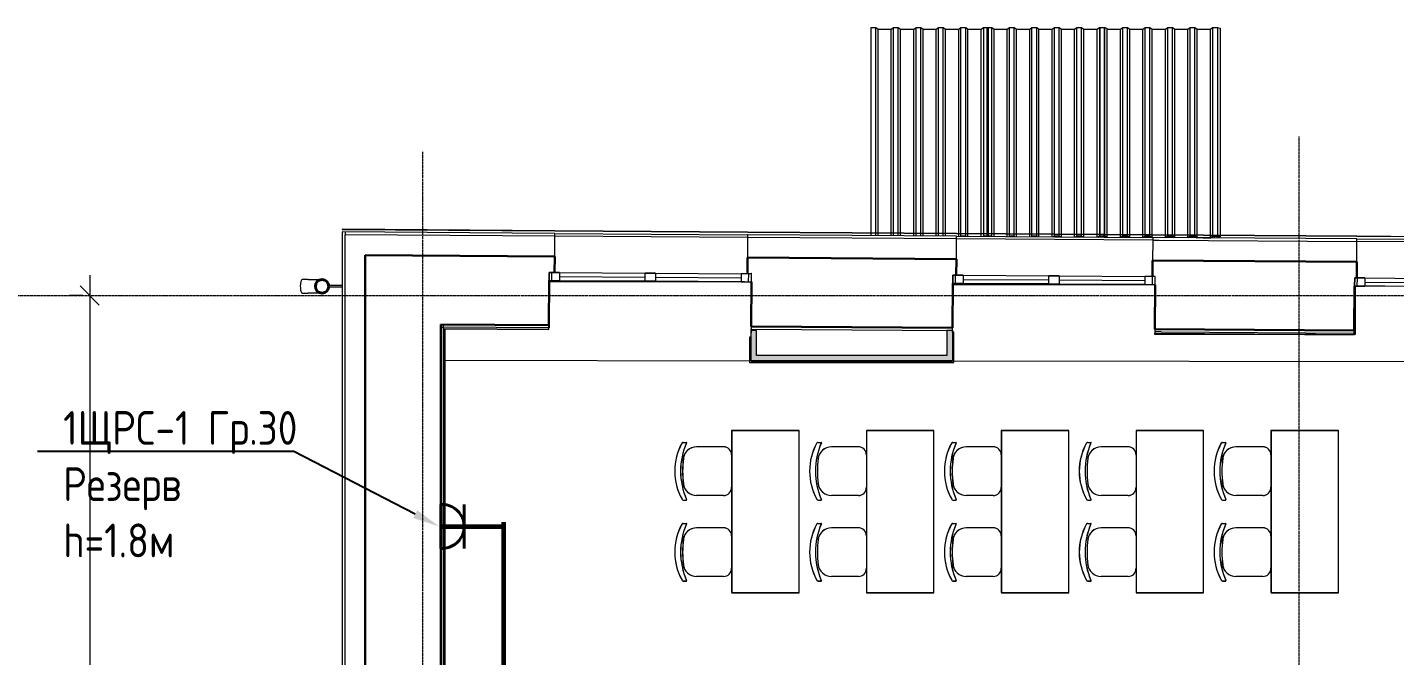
# Model space of a CAD drawing. Header units: millimetres. Extents: x -32 to 417638015, y -35 to 175284279.
# Drawn here: x 160260 to 170402, y 92145 to 96800 of the extents above; entities that cross this region are included whole.
import ezdxf
from ezdxf import colors
from ezdxf.entities.mleader import LeaderData, LeaderLine
from ezdxf.math import Vec2, Vec3

# ---------------------------------------------------------------- set-up
doc = ezdxf.new("R2010")
doc.units = ezdxf.units.MM
doc.linetypes.add('ADSK_Линия сетки', pattern=[25, 20, -2.5, 0, -2.5])
for name, color, linetype, lineweight in [('_ Окна', 7, 'Continuous', 9), ('_ЭМ_гофра', 5, 'Continuous', 60), ('_ЭМ_ТХобщее_слой', 7, 'Continuous', 30), ('Обобщенные модели', 7, 'Continuous', 18), ('Окна', 7, 'Continuous', 9), ('Оси', 253, 'Continuous', 9), ('Перекрытие', 7, 'Continuous', 18), ('Размеры', 7, 'Continuous', 9), ('Стены внутренние', 7, 'Continuous', 18), ('Стены наружные', 7, 'Continuous', 18), ('Стены несущие', 7, 'Continuous', 30), ('Стены отделка', 7, 'Continuous', 30), ('Стены штриховка', 7, 'Continuous', 9), ('ТХ', 5, 'Continuous', 0), ('ШТРИХОВКА', 252, 'Continuous', 15), ('ЭМ', 5, 'Continuous', 40)]:
    doc.layers.add(name, color=color, linetype=linetype, lineweight=lineweight)
doc.layers.add('_ЭМ_Надписи', color=7, linetype='Continuous')
doc.layers.add('ЭОМ_Лотки рабочие', color=5, linetype='Continuous')
doc.styles.add('GOST Common_1', font='GOST_Common.ttf', dxfattribs={"width": 0.9, "height": 250})
doc.styles.add('ЭОМ', font='isocpeur.ttf', dxfattribs={"width": 0.85, "height": 250})
doc.dimstyles.new('ADSK_Основной_2_5_мм', dxfattribs={"dimscale": 304.8, "dimtxt": 251.428749, "dimasz": 0.463911, "dimexe": 0.492126, "dimexo": 0.492126, "dimgap": 0.098425, "dimtad": 1, "dimrnd": 0.01, "dimdsep": 46, "dimtxsty": 'GOST Common_1', "dimblk1": 'OBLIQUE', "dimblk2": 'OBLIQUE', "dimsah": 1, "dimcen": 0.09, "dimdle": 0.492126, "dimazin": 2, "dimtfac": 1, "dimtdec": 4, "dimtix": 1, "dimtmove": 0, "dimatfit": 3, "dimfxl": 1, "dimtvp": 1, "dimtolj": 1, "dimtzin": 0, "dimlwd": 20, "dimlwe": 20, "dimarcsym": 2})

# ---------------------------------------------------------------- blocks, each defined once
blk = doc.blocks.new('_Oblique')
at = {"color": 0, "linetype": 'ByBlock', "lineweight": -2}
blk.add_line((-0.5, -0.5), (0.5, 0.5), dxfattribs=at)
blk = doc.blocks.new('*D116')
at = {"layer": 'Defpoints', "color": 0, "transparency": 16777216}
for p in [(-8314, 43234), (-8414, 36734), (-8314, 36734)]:
    blk.add_point(p, dxfattribs=at)
at = {"layer": 'Размеры', "color": 0, "lineweight": 20, "transparency": 16777216}
for p, q in [((-8414, 43384), (-8414, 36584)), ((-8464, 43234), (-8564, 43234)), ((-8464, 36734), (-8564, 36734))]:
    blk.add_line(p, q, dxfattribs=at)
at = {"layer": 'Размеры', "color": 0, "lineweight": 20, "transparency": 16777216, "xscale": 141.4, "yscale": 141.4, "zscale": 141.4}
for p, rotation in [((-8414, 43234), 90), ((-8414, 36734), 270)]:
    blk.add_blockref('_Oblique', p, dxfattribs=dict(at, rotation=rotation))
at = {"layer": 'Размеры', "color": 0, "lineweight": 20, "transparency": 16777216, "insert": (-8569, 39984), "char_height": 250, "width": 756.84, "attachment_point": 5, "rotation": 90, "style": 'GOST Common_1'}
blk.add_mtext('\\A1;6500', dxfattribs=at)
blk = doc.blocks.new('Стул ученич штабелир №5-7')
at = {"color": 0, "linetype": 'ByBlock', "lineweight": -2}
for p, q in [((-120, 0), (120, 0)), ((-120, 0), (120, 0)), ((-180, -60), (-180, -260)), ((-180, -60), (-180, -260)), ((180, -60), (180, -260)), ((180, -60), (180, -260)), ((-213, -359), (-213, -337)), ((-213, -359), (-213, -337)), ((214, -359), (214, -337)), ((214, -359), (214, -337))]:
    blk.add_line(p, q, dxfattribs=at)
for centre, radius, start, end in [((-120, -60), 60, 90, 180), ((-120, -60), 60, 90, 180), ((120, -60), 60, 0, 90), ((120, -60), 60, 0, 90), ((-80, -260), 100, 180, 264.2584), ((-80, -260), 100, 180, 264.2584), ((80, -260), 100, 275.7416, 0), ((80, -260), 100, 275.7416, 0), ((-210, -337), 3, 63.8978, 180), ((-210, -337), 3, 63.8978, 180), ((-203, -359), 10, 180, 238.0683), ((-203, -359), 10, 180, 238.0683), ((0, 142), 521, 246.3195, 293.6805), ((0, 142), 521, 246.3195, 293.6805), ((0, 9), 431, 240.9917, 299.0083), ((0, 9), 431, 240.9917, 299.0083), ((0, 436), 800, 263.247, 276.753), ((0, 436), 800, 263.247, 276.753), ((211, -337), 3, 0, 116.1022), ((211, -337), 3, 0, 116.1022), ((204, -359), 10, 301.9317, 0), ((204, -359), 10, 301.9317, 0)]:
    blk.add_arc(centre, radius, start, end, dxfattribs=at)
blk = doc.blocks.new('ТХ 1 этаж.')
at = {"layer": 'ТХ', "color": 252, "true_color": 0x939598}
for points in [[(3704, 39478), (3704, 40678), (3204, 40678), (3204, 39478)], [(4704, 39478), (4704, 40678), (4204, 40678), (4204, 39478)], [(5704, 39478), (5704, 40678), (5204, 40678), (5204, 39478)], [(6704, 39478), (6704, 40678), (6204, 40678), (6204, 39478)], [(7704, 39478), (7704, 40678), (7204, 40678), (7204, 39478)]]:
    blk.add_lwpolyline(points, close=True, dxfattribs=at)
at = {"layer": 'ТХ', "color": 252, "lineweight": 0, "true_color": 0x939598, "rotation": 270}
for p in [(3204, 40378), (4204, 40378), (5204, 40378), (6204, 40378), (7204, 40378), (3204, 39778), (4204, 39778), (5204, 39778), (6204, 39778), (7204, 39778)]:
    blk.add_blockref('Стул ученич штабелир №5-7', p, dxfattribs=at)
blk = doc.blocks.new('_ЭМ_ТХ2_1этаж')
at = {"layer": 'ТХ', "color": 252, "true_color": 0x939598}
for points in [[(114851, -29716), (114851, -28516), (114351, -28516), (114351, -29716)], [(115851, -29716), (115851, -28516), (115351, -28516), (115351, -29716)], [(116851, -29716), (116851, -28516), (116351, -28516), (116351, -29716)], [(117851, -29716), (117851, -28516), (117351, -28516), (117351, -29716)], [(118851, -29716), (118851, -28516), (118351, -28516), (118351, -29716)]]:
    blk.add_lwpolyline(points, close=True, dxfattribs=at)
at = {"layer": 'ТХ', "color": 252, "lineweight": 0, "true_color": 0x939598, "rotation": 270}
for p in [(114351, -28816), (115351, -28816), (116351, -28816), (117351, -28816), (118351, -28816), (114351, -29416), (115351, -29416), (116351, -29416), (117351, -29416), (118351, -29416)]:
    blk.add_blockref('Стул ученич штабелир №5-7', p, dxfattribs=at)
blk = doc.blocks.new('1м розетка IP20')
at = {"layer": 'ЭМ', "color": 5}
for p, q in [((-10, 163), (-10, -163)), ((163, 163), (163, -163)), ((-10, 0), (315, 0))]:
    blk.add_line(p, q, dxfattribs=at)
blk.add_arc((0, 0), 163, 266.3196, 93.6804, dxfattribs=at)
blk = doc.blocks.new('1 этаж')
at = {"layer": 'Стены внутренние'}
for points in [[(-3468.418, 42790.836), (-3468.418, 42973.807), (-3508.418, 42973.807), (-3508.418, 42790.836)], [(-2055.722, 42750.836), (-2015.722, 42750.836), (-2015.722, 42973.807), (-2055.722, 42973.807), (-2055.722, 42790.836)], [(-2055.722, 42750.836), (-2055.722, 42790.836), (-3508.418, 42790.836), (-3508.418, 42750.836), (-3013.281, 42750.836)]]:
    blk.add_hatch(color=8, dxfattribs=at).paths.add_polyline_path(points)
at = {"layer": '_ Окна', "color": 8, "lineweight": 18}
for p, q in [((-5006.627, 43344.461), (-5006.224, 43404.46)), ((-4930.629, 43343.951), (-5006.627, 43344.461)), ((-5006.224, 43404.46), (-4930.226, 43403.95)), ((-4930.226, 43403.95), (-4930.629, 43343.951)), ((-4294.643, 43339.68), (-4294.24, 43399.678)), ((-4218.645, 43339.169), (-4294.643, 43339.68)), ((-4294.24, 43399.678), (-4218.242, 43399.168)), ((-4218.242, 43399.168), (-4218.645, 43339.169)), ((-3582.256, 43394.897), (-3582.659, 43334.898)), ((-3582.659, 43334.898), (-3506.661, 43334.388)), ((-3506.258, 43394.386), (-3582.256, 43394.897)), ((-3506.661, 43334.388), (-3506.258, 43394.386)), ((-2012.099, 43324.35), (-2011.696, 43384.349)), ((-1936.101, 43323.84), (-2012.099, 43324.35)), ((-2011.696, 43384.349), (-1935.698, 43383.838)), ((-1935.698, 43383.838), (-1936.101, 43323.84)), ((-1300.115, 43319.568), (-1299.712, 43379.567)), ((-1224.117, 43319.058), (-1300.115, 43319.568)), ((-1299.712, 43379.567), (-1223.714, 43379.057)), ((-1223.714, 43379.057), (-1224.117, 43319.058)), ((-587.729, 43374.785), (-588.131, 43314.787)), ((-588.131, 43314.787), (-512.133, 43314.276)), ((-511.73, 43374.275), (-587.729, 43374.785)), ((-512.133, 43314.276), (-511.73, 43374.275)), ((967.706, 43304.338), (968.109, 43364.336)), ((1043.705, 43303.827), (967.706, 43304.338)), ((968.109, 43364.336), (1044.108, 43363.826)), ((1044.108, 43363.826), (1043.705, 43303.827))]:
    blk.add_line(p, q, dxfattribs=at)
at = {"layer": '_ Окна', "color": 8}
for p, q in [((-4986.627, 43344.327), (-4986.224, 43404.326)), ((-4930.427, 43373.95), (-4294.441, 43369.679)), ((-4218.443, 43369.169), (-3582.457, 43364.897)), ((-3526.66, 43334.522), (-3526.257, 43394.521)), ((-1992.1, 43324.216), (-1991.697, 43384.214)), ((-1935.9, 43353.839), (-1299.914, 43349.568)), ((-1223.916, 43349.057), (-587.93, 43344.786)), ((-532.133, 43314.411), (-531.73, 43374.409)), ((987.706, 43304.203), (988.109, 43364.202)), ((1043.906, 43333.827), (1679.892, 43329.555))]:
    blk.add_line(p, q, dxfattribs=at)
at = {"layer": 'Обобщенные модели', "color": 8}
for p, q in [((-2618.799, 45220.316), (-2583.799, 45220.316)), ((-2618.799, 43698.433), (-2618.799, 45220.316)), ((-2583.799, 45220.316), (-2566.799, 45207.763)), ((-2583.799, 43698.198), (-2583.799, 45220.316)), ((-2566.799, 45207.763), (-2469.099, 45207.763)), ((-2566.799, 43698.083), (-2566.799, 45207.763)), ((-2469.099, 45207.763), (-2452.099, 45220.316)), ((-2469.099, 43697.427), (-2469.099, 45207.763)), ((-2452.099, 45220.316), (-2417.099, 45220.316)), ((-2452.099, 43697.313), (-2452.099, 45220.316)), ((-2417.099, 45220.316), (-2400.099, 45207.763)), ((-2417.099, 43697.078), (-2417.099, 45220.316)), ((-2400.099, 45207.763), (-2302.399, 45207.763)), ((-2400.099, 43696.964), (-2400.099, 45207.763)), ((-2302.399, 45207.763), (-2285.399, 45220.316)), ((-2302.399, 43696.308), (-2302.399, 45207.763)), ((-2285.399, 45220.316), (-2250.399, 45220.316)), ((-2285.399, 43696.193), (-2285.399, 45220.316)), ((-2250.399, 45220.316), (-2233.399, 45207.763)), ((-2250.399, 43695.958), (-2250.399, 45220.316)), ((-2233.399, 45207.763), (-2135.699, 45207.763)), ((-2233.399, 43695.844), (-2233.399, 45207.763)), ((-2135.699, 45207.763), (-2118.699, 45220.316)), ((-2135.699, 43695.188), (-2135.699, 45207.763)), ((-2118.699, 45220.316), (-2083.699, 45220.316)), ((-2118.699, 43695.074), (-2118.699, 45220.316)), ((-2083.699, 45220.316), (-2066.699, 45207.763)), ((-2083.699, 43694.839), (-2083.699, 45220.316)), ((-2066.699, 45207.763), (-1968.999, 45207.763)), ((-2066.699, 43694.725), (-2066.699, 45207.763)), ((-1968.999, 45207.763), (-1951.999, 45220.316)), ((-1968.999, 43694.069), (-1968.999, 45207.763)), ((-1951.999, 45220.316), (-1916.999, 45220.316)), ((-1951.999, 43693.954), (-1951.999, 45220.316)), ((-1916.999, 45220.316), (-1899.999, 45207.763)), ((-1916.999, 43693.719), (-1916.999, 45220.316)), ((-1899.999, 45207.763), (-1802.299, 45207.763)), ((-1899.999, 43693.605), (-1899.999, 45207.763)), ((-1802.299, 45207.763), (-1785.299, 45220.316)), ((-1802.299, 43692.949), (-1802.299, 45207.763)), ((-1785.299, 45220.316), (-1750.299, 45220.316)), ((-1785.299, 45220.316), (-1785.299, 43692.835)), ((-1758.799, 45220.316), (-1723.799, 45220.316)), ((-1758.799, 43692.657), (-1758.799, 45220.316)), ((-1750.299, 45220.316), (-1750.299, 43692.6)), ((-1723.799, 45220.316), (-1706.799, 45207.763)), ((-1723.799, 43692.422), (-1723.799, 45220.316)), ((-1706.799, 45207.763), (-1609.099, 45207.763)), ((-1706.799, 43692.308), (-1706.799, 45207.763)), ((-1609.099, 45207.763), (-1592.099, 45220.316)), ((-1609.099, 43691.651), (-1609.099, 45207.763)), ((-1592.099, 45220.316), (-1557.099, 45220.316)), ((-1592.099, 43691.537), (-1592.099, 45220.316)), ((-1557.099, 45220.316), (-1540.099, 45207.763)), ((-1557.099, 43691.302), (-1557.099, 45220.316)), ((-1540.099, 45207.763), (-1442.399, 45207.763)), ((-1540.099, 43691.188), (-1540.099, 45207.763)), ((-1442.399, 45207.763), (-1425.399, 45220.316)), ((-1442.399, 43690.532), (-1442.399, 45207.763)), ((-1425.399, 45220.316), (-1390.399, 45220.316)), ((-1425.399, 43690.418), (-1425.399, 45220.316)), ((-1390.399, 45220.316), (-1373.399, 45207.763)), ((-1390.399, 43690.183), (-1390.399, 45220.316)), ((-1373.399, 45207.763), (-1275.699, 45207.763)), ((-1373.399, 43690.068), (-1373.399, 45207.763)), ((-1275.699, 45207.763), (-1258.699, 45220.316)), ((-1275.699, 43689.412), (-1275.699, 45207.763)), ((-1258.699, 45220.316), (-1223.699, 45220.316)), ((-1258.699, 43689.298), (-1258.699, 45220.316)), ((-1223.699, 45220.316), (-1206.699, 45207.763)), ((-1223.699, 43689.063), (-1223.699, 45220.316)), ((-1206.699, 45207.763), (-1108.999, 45207.763)), ((-1206.699, 43688.949), (-1206.699, 45207.763)), ((-1108.999, 45207.763), (-1091.999, 45220.316)), ((-1108.999, 43688.293), (-1108.999, 45207.763)), ((-1091.999, 45220.316), (-1056.999, 45220.316)), ((-1091.999, 43688.179), (-1091.999, 45220.316)), ((-1056.999, 45220.316), (-1039.999, 45207.763)), ((-1056.999, 43687.944), (-1056.999, 45220.316)), ((-1039.999, 45207.763), (-942.299, 45207.763)), ((-1039.999, 43687.829), (-1039.999, 45207.763)), ((-942.299, 45207.763), (-925.299, 45220.316)), ((-942.299, 43687.173), (-942.299, 45207.763)), ((-925.299, 45220.316), (-890.299, 45220.316)), ((-925.299, 45220.316), (-925.299, 43687.059)), ((-918.799, 45220.316), (-883.799, 45220.316)), ((-918.799, 43687.015), (-918.799, 45220.316)), ((-890.299, 45220.316), (-890.299, 43686.824)), ((-883.799, 45220.316), (-880.291, 45217.726)), ((-883.799, 43686.78), (-883.799, 45220.316)), ((-880.291, 45217.726), (-870.299, 45215.14)), ((-870.299, 45215.14), (-870.299, 43686.69)), ((-870.299, 45210.348), (-866.799, 45207.763)), ((-866.799, 45207.763), (-769.099, 45207.763)), ((-866.799, 43686.666), (-866.799, 45207.763)), ((-769.099, 45207.763), (-752.099, 45220.316)), ((-769.099, 43686.01), (-769.099, 45207.763)), ((-752.099, 45220.316), (-717.099, 45220.316)), ((-752.099, 43685.896), (-752.099, 45220.316)), ((-717.099, 45220.316), (-700.099, 45207.763)), ((-717.099, 43685.661), (-717.099, 45220.316)), ((-700.099, 45207.763), (-602.399, 45207.763)), ((-700.099, 43685.547), (-700.099, 45207.763)), ((-602.399, 45207.763), (-585.399, 45220.316)), ((-602.399, 43684.89), (-602.399, 45207.763)), ((-585.399, 45220.316), (-550.399, 45220.316)), ((-585.399, 43684.776), (-585.399, 45220.316)), ((-550.399, 45220.316), (-533.399, 45207.763)), ((-550.399, 43684.541), (-550.399, 45220.316)), ((-533.399, 45207.763), (-435.699, 45207.763)), ((-533.399, 43684.427), (-533.399, 45207.763)), ((-435.699, 45207.763), (-418.699, 45220.316)), ((-435.699, 43683.771), (-435.699, 45207.763)), ((-418.699, 45220.316), (-383.699, 45220.316)), ((-418.699, 43683.657), (-418.699, 45220.316)), ((-383.699, 45220.316), (-366.699, 45207.763)), ((-383.699, 43683.422), (-383.699, 45220.316)), ((-366.699, 45207.763), (-268.999, 45207.763)), ((-366.699, 43683.307), (-366.699, 45207.763)), ((-268.999, 45207.763), (-251.999, 45220.316)), ((-268.999, 43682.651), (-268.999, 45207.763)), ((-251.999, 45220.316), (-216.999, 45220.316)), ((-251.999, 43682.537), (-251.999, 45220.316)), ((-216.999, 45220.316), (-199.999, 45207.763)), ((-216.999, 43682.302), (-216.999, 45220.316)), ((-199.999, 45207.763), (-102.299, 45207.763)), ((-199.999, 43682.188), (-199.999, 45207.763)), ((-102.299, 45207.763), (-85.299, 45220.316)), ((-102.299, 43681.532), (-102.299, 45207.763)), ((-85.299, 45220.316), (-50.299, 45220.316)), ((-85.299, 45220.316), (-85.299, 43681.418)), ((-50.299, 45220.316), (-30.299, 45215.14)), ((-50.299, 45220.316), (-50.299, 43681.183)), ((-30.299, 45215.14), (-30.299, 43681.048)), ((-2618.799, 43678.433), (-2618.799, 43697.433)), ((-2583.799, 43678.198), (-2583.799, 43697.197)), ((-2566.799, 43678.083), (-2566.799, 43697.083)), ((-2469.099, 43677.427), (-2469.099, 43696.427)), ((-2452.099, 43677.313), (-2452.099, 43696.313)), ((-2417.099, 43677.078), (-2417.099, 43696.078)), ((-2400.099, 43676.964), (-2400.099, 43695.964)), ((-2302.399, 43676.308), (-2302.399, 43695.512)), ((-2285.399, 43676.193), (-2285.399, 43695.387)), ((-2250.399, 43675.958), (-2250.399, 43695.13)), ((-2233.399, 43675.844), (-2233.399, 43695.004)), ((-2135.699, 43675.188), (-2135.699, 43694.285)), ((-2118.699, 43675.074), (-2118.699, 43694.16)), ((-2083.699, 43674.839), (-2083.699, 43693.902)), ((-2066.699, 43674.725), (-2066.699, 43693.777)), ((-1968.999, 43674.069), (-1968.999, 43693.069)), ((-1951.999, 43674.835), (-1953.181, 43673.962)), ((-1951.999, 43674.835), (-1951.999, 43692.954)), ((-1916.999, 43674.835), (-1951.999, 43674.835)), ((-1950.936, 43674.447), (-1918.063, 43674.447)), ((-1916.999, 43674.835), (-1916.999, 43692.719)), ((-1915.475, 43673.709), (-1916.999, 43674.835)), ((-1899.999, 43673.605), (-1899.999, 43692.605)), ((-1802.299, 43672.949), (-1802.299, 43691.949)), ((-1785.299, 43674.835), (-1787.984, 43672.853)), ((-1786.408, 43672.842), (-1784.236, 43674.447)), ((-1785.299, 43691.835), (-1785.299, 43674.835)), ((-1750.299, 43674.835), (-1785.299, 43674.835)), ((-1784.236, 43674.447), (-1750.921, 43674.447)), ((-1758.799, 43674.835), (-1758.799, 43691.657)), ((-1758.799, 43674.835), (-1758.799, 43674.447)), ((-1723.799, 43674.835), (-1758.799, 43674.835)), ((-1758.799, 43674.447), (-1724.863, 43674.447)), ((-1750.921, 43674.447), (-1743.612, 43672.555)), ((-1750.299, 43691.6), (-1750.299, 43674.835)), ((-1741.434, 43672.54), (-1750.299, 43674.835)), ((-1730.299, 43674.509), (-1730.299, 43672.465)), ((-1724.863, 43674.447), (-1722.106, 43672.41)), ((-1723.799, 43674.835), (-1723.799, 43691.422)), ((-1720.501, 43672.4), (-1723.799, 43674.835)), ((-1706.799, 43672.308), (-1706.799, 43691.308)), ((-1609.099, 43671.651), (-1609.099, 43690.651)), ((-1592.099, 43674.835), (-1596.525, 43671.567)), ((-1594.95, 43671.556), (-1591.036, 43674.447)), ((-1592.099, 43674.835), (-1592.099, 43690.537)), ((-1557.099, 43674.835), (-1592.099, 43674.835)), ((-1591.036, 43674.447), (-1558.163, 43674.447)), ((-1558.163, 43674.447), (-1553.875, 43671.281)), ((-1557.099, 43674.835), (-1557.099, 43690.302)), ((-1552.271, 43671.27), (-1557.099, 43674.835)), ((-1540.099, 43671.188), (-1540.099, 43690.188)), ((-1442.399, 43670.532), (-1442.399, 43689.532)), ((-1425.399, 43674.835), (-1431.328, 43670.458)), ((-1429.752, 43670.447), (-1424.336, 43674.447)), ((-1425.399, 43674.835), (-1425.399, 43689.418)), ((-1390.399, 43674.835), (-1425.399, 43674.835)), ((-1424.336, 43674.447), (-1391.463, 43674.447)), ((-1391.463, 43674.447), (-1385.645, 43670.151)), ((-1390.399, 43674.835), (-1390.399, 43689.183)), ((-1384.041, 43670.14), (-1390.399, 43674.835)), ((-1373.399, 43670.068), (-1373.399, 43689.068)), ((-1275.699, 43669.412), (-1275.699, 43688.412)), ((-1258.699, 43674.835), (-1266.13, 43669.348)), ((-1264.555, 43669.337), (-1257.636, 43674.447)), ((-1258.699, 43674.835), (-1258.699, 43688.298)), ((-1223.699, 43674.835), (-1258.699, 43674.835)), ((-1257.636, 43674.447), (-1224.763, 43674.447)), ((-1224.763, 43674.447), (-1217.415, 43669.021)), ((-1223.699, 43674.835), (-1223.699, 43688.063)), ((-1215.811, 43669.01), (-1223.699, 43674.835)), ((-1206.699, 43668.949), (-1206.699, 43687.949)), ((-1108.999, 43668.293), (-1108.999, 43687.293)), ((-1091.999, 43674.835), (-1100.933, 43668.239)), ((-1099.357, 43668.228), (-1090.936, 43674.447)), ((-1091.999, 43674.835), (-1091.999, 43687.179)), ((-1056.999, 43674.835), (-1091.999, 43674.835)), ((-1090.936, 43674.447), (-1058.063, 43674.447)), ((-1058.063, 43674.447), (-1049.185, 43667.891)), ((-1056.999, 43674.835), (-1056.999, 43686.944)), ((-1047.581, 43667.88), (-1056.999, 43674.835)), ((-1039.999, 43667.829), (-1039.999, 43686.829)), ((-942.299, 43667.173), (-942.299, 43686.173)), ((-925.299, 43674.835), (-935.735, 43667.129)), ((-934.16, 43667.119), (-924.236, 43674.447)), ((-925.299, 43686.059), (-925.299, 43674.835)), ((-890.299, 43674.835), (-925.299, 43674.835)), ((-924.236, 43674.447), (-890.921, 43674.447)), ((-918.799, 43674.835), (-918.799, 43686.015)), ((-918.799, 43674.835), (-918.799, 43674.447)), ((-883.799, 43674.835), (-918.799, 43674.835)), ((-918.799, 43674.447), (-884.863, 43674.447)), ((-890.921, 43674.447), (-871.36, 43669.384)), ((-890.299, 43685.824), (-890.299, 43674.835)), ((-870.299, 43669.658), (-890.299, 43674.835)), ((-884.863, 43674.447), (-874.395, 43666.717)), ((-883.799, 43674.835), (-883.799, 43685.78)), ((-872.791, 43666.706), (-883.799, 43674.835)), ((-871.36, 43669.384), (-870.299, 43669.658)), ((-870.299, 43685.69), (-870.299, 43669.658)), ((-866.799, 43666.666), (-866.799, 43685.666)), ((-769.099, 43666.01), (-769.099, 43685.01)), ((-752.099, 43674.835), (-764.096, 43665.976)), ((-762.521, 43665.966), (-751.036, 43674.447)), ((-752.099, 43674.835), (-752.099, 43684.896)), ((-717.099, 43674.835), (-752.099, 43674.835)), ((-751.036, 43674.447), (-718.163, 43674.447)), ((-718.163, 43674.447), (-706.165, 43665.587)), ((-717.099, 43674.835), (-717.099, 43684.661)), ((-704.561, 43665.577), (-717.099, 43674.835)), ((-700.099, 43665.547), (-700.099, 43684.547)), ((-602.399, 43664.89), (-602.399, 43683.89)), ((-585.399, 43674.835), (-598.899, 43664.867)), ((-597.324, 43664.856), (-584.336, 43674.447)), ((-585.399, 43674.835), (-585.399, 43683.776)), ((-550.399, 43674.835), (-585.399, 43674.835)), ((-584.336, 43674.447), (-551.463, 43674.447)), ((-551.463, 43674.447), (-537.78, 43664.343)), ((-550.399, 43674.835), (-550.399, 43683.541)), ((-536.206, 43664.355), (-550.399, 43674.835)), ((-533.399, 43664.376), (-533.399, 43683.427)), ((-435.699, 43663.771), (-435.699, 43682.834)), ((-418.699, 43674.835), (-433.701, 43663.757)), ((-432.126, 43663.747), (-417.636, 43674.447)), ((-418.699, 43674.835), (-418.699, 43682.731)), ((-383.699, 43674.835), (-418.699, 43674.835)), ((-417.636, 43674.447), (-384.763, 43674.447)), ((-384.763, 43674.447), (-369.705, 43663.328)), ((-383.699, 43674.835), (-383.699, 43682.519)), ((-368.101, 43663.317), (-383.699, 43674.835)), ((-366.699, 43663.307), (-366.699, 43682.416)), ((-268.999, 43662.651), (-268.999, 43681.824)), ((-251.999, 43674.835), (-268.504, 43662.648)), ((-266.929, 43662.637), (-250.936, 43674.447)), ((-251.999, 43674.835), (-251.999, 43681.721)), ((-216.999, 43674.835), (-251.999, 43674.835)), ((-250.936, 43674.447), (-218.063, 43674.447)), ((-218.063, 43674.447), (-201.475, 43662.198)), ((-216.999, 43674.835), (-216.999, 43681.509)), ((-199.999, 43662.282), (-216.999, 43674.835)), ((-199.999, 43662.282), (-199.999, 43681.406)), ((-102.299, 43662.282), (-199.999, 43662.282)), ((-156.213, 43661.894), (-101.236, 43661.894)), ((-102.299, 43662.282), (-102.299, 43680.532)), ((-85.299, 43674.835), (-102.299, 43662.282)), ((-101.236, 43661.894), (-84.236, 43674.447)), ((-85.299, 43680.418), (-85.299, 43674.835)), ((-50.299, 43674.835), (-85.299, 43674.835)), ((-84.236, 43674.447), (-50.921, 43674.447)), ((-50.921, 43674.447), (-31.36, 43669.384)), ((-50.299, 43680.183), (-50.299, 43674.835)), ((-30.299, 43669.658), (-50.299, 43674.835)), ((-31.36, 43669.384), (-30.299, 43669.658)), ((-30.299, 43680.048), (-30.299, 43669.658)), ((-6794.235, 43352.334), (-6836.739, 43352.334)), ((-6540.587, 43307.334), (-6639.728, 43307.334)), ((-6836.739, 43252.334), (-6794.235, 43252.334)), ((-6639.728, 43297.334), (-6540.587, 43297.334))]:
    blk.add_line(p, q, dxfattribs=at)
at = {"layer": 'Обобщенные модели', "color": 8, "flags": 128}
for points in [[(-6794.235, 43352.334), (-6788.567, 43352.334), (-6782.982, 43352.334), (-6777.49, 43352.334), (-6772.099, 43352.334), (-6766.817, 43352.334), (-6761.653, 43352.334), (-6756.615, 43352.334), (-6751.712, 43352.334), (-6746.951, 43352.334), (-6742.34, 43352.334), (-6737.886, 43352.334), (-6733.596, 43352.334), (-6729.477, 43352.334), (-6725.536, 43352.334), (-6721.78, 43352.334), (-6718.213, 43352.334), (-6714.842, 43352.334), (-6711.672, 43352.334), (-6708.709, 43352.334), (-6705.956, 43352.334), (-6703.604, 43352.334)], [(-6703.604, 43252.334), (-6704.874, 43252.334), (-6707.538, 43252.334), (-6710.414, 43252.334), (-6713.499, 43252.334), (-6716.787, 43252.334), (-6720.273, 43252.334), (-6723.951, 43252.334), (-6727.816, 43252.334), (-6731.862, 43252.334), (-6736.081, 43252.334), (-6740.468, 43252.334), (-6745.014, 43252.334), (-6749.714, 43252.334), (-6754.559, 43252.334), (-6759.542, 43252.334), (-6764.654, 43252.334), (-6769.888, 43252.334), (-6775.235, 43252.334), (-6780.686, 43252.334), (-6786.233, 43252.334), (-6791.868, 43252.334), (-6794.235, 43252.334)]]:
    blk.add_lwpolyline(points, dxfattribs=at)
at = {"layer": 'Обобщенные модели', "color": 8}
for start, end in [(0, 180), (180, 0)]:
    blk.add_arc((-6690.587, 43302.334), 52, start, end, dxfattribs=at)
at = {"layer": 'Обобщенные модели', "color": 8, "lineweight": 40}
for start, end in [(0, 180), (180, 0)]:
    blk.add_arc((-6690.587, 43302.334), 50, start, end, dxfattribs=at)
at = {"layer": 'Обобщенные модели', "color": 8}
for start_param, end_param in [(3.141592654, 4.71238898), (4.71238898, 6.283185307)]:
    blk.add_ellipse((-6836.739, 43302.334), major_axis=(0, -50), ratio=0.309016994, start_param=start_param, end_param=end_param, dxfattribs=at)
at = {"layer": 'Окна', "color": 8}
for p, q in [((-5006.224, 43404.46), (-5006.627, 43344.461)), ((-5006.627, 43344.461), (-4930.629, 43343.951)), ((-4930.226, 43403.95), (-5006.224, 43404.46)), ((-4294.643, 43339.68), (-4930.629, 43343.951)), ((-4930.226, 43403.95), (-4294.24, 43399.678)), ((-4294.643, 43339.68), (-4218.645, 43339.169)), ((-4218.242, 43399.168), (-4294.24, 43399.678)), ((-3582.659, 43334.898), (-4218.645, 43339.169)), ((-4218.242, 43399.168), (-3582.256, 43394.897)), ((-3582.659, 43334.898), (-3506.661, 43334.388)), ((-3506.258, 43394.386), (-3582.256, 43394.897)), ((-3506.661, 43334.388), (-3506.258, 43394.386)), ((-2011.696, 43384.349), (-2012.099, 43324.35)), ((-2012.099, 43324.35), (-1936.101, 43323.84)), ((-1935.698, 43383.838), (-2011.696, 43384.349)), ((-1300.115, 43319.568), (-1936.101, 43323.84)), ((-1935.698, 43383.838), (-1299.712, 43379.567)), ((-1300.115, 43319.568), (-1224.117, 43319.058)), ((-1223.714, 43379.057), (-1299.712, 43379.567)), ((-588.131, 43314.787), (-1224.117, 43319.058)), ((-1223.714, 43379.057), (-587.729, 43374.785)), ((-588.131, 43314.787), (-512.133, 43314.276)), ((-511.73, 43374.275), (-587.729, 43374.785)), ((-512.133, 43314.276), (-511.73, 43374.275)), ((968.109, 43364.336), (967.706, 43304.338)), ((967.706, 43304.338), (1043.705, 43303.827)), ((1044.108, 43363.826), (968.109, 43364.336)), ((1679.69, 43299.556), (1043.705, 43303.827)), ((1044.108, 43363.826), (1680.093, 43359.555))]:
    blk.add_line(p, q, dxfattribs=at)
at = {"layer": 'Оси', "color": 8, "linetype": 'ADSK_Линия сетки'}
for p, q in [((556.766, -4162.595), (556.766, 44411.9)), ((-5943.234, -4162.595), (-5943.234, 44298.966)), ((-9557.528, 43233.902), (56672.201, 43233.902))]:
    blk.add_line(p, q, dxfattribs=at)
at = {"layer": 'Перекрытие', "color": 8}
for p, q in [((-5005.587, 43334.729), (-5005.587, 42994.966)), ((-3557.506, 43334.729), (-5005.587, 43334.729)), ((-514.174, 43313.807), (-2012.17, 43313.807)), ((-514.174, 43010.385), (-514.174, 43313.807)), ((1190.914, 43302.839), (970.805, 43302.839)), ((970.805, 43302.839), (970.805, 42944.282)), ((-2014.174, 43015.422), (-2014.174, 43004.333)), ((-5005.587, 42994.966), (-5008.974, 42994.966)), ((-514.174, 42944.282), (-514.174, 42952.282)), ((677.04, 42944.282), (-514.174, 42944.282)), ((970.805, 42944.282), (965.288, 42944.282)), ((-5778.734, 42754.289), (-3520.41, 42751.153)), ((-3292.16, 42750.836), (-3034.667, 42750.479)), ((-2003.722, 42749.047), (2453.041, 42742.858))]:
    blk.add_line(p, q, dxfattribs=at)
at = {"layer": 'Стены внутренние', "color": 8}
blk.add_line((-74.824, 43674.554), (-74.824, 43661.347), dxfattribs=at)
at = {"layer": 'Стены наружные', "color": 8}
for p, q in [((-3533.182, 43703.574), (-4963.15, 43713.177)), ((-4963.143, 43714.177), (-3533.175, 43704.574)), ((-3534.444, 43664.582), (-4964.412, 43674.185)), ((-4964.277, 43694.185), (-3534.309, 43684.581)), ((-531.326, 43683.413), (-1985.551, 43693.18)), ((-1985.544, 43694.18), (-531.319, 43684.413)), ((-529.916, 43644.403), (-1984.884, 43654.175)), ((-1984.749, 43674.174), (-529.782, 43664.403)), ((-54.824, 43674.447), (-54.824, 43661.213)), ((2459.821, 43663.325), (984.803, 43673.231)), ((984.81, 43674.231), (2459.827, 43664.325)), ((2459.889, 43624.324), (984.922, 43634.23)), ((985.057, 43654.229), (2460.023, 43644.323))]:
    blk.add_line(p, q, dxfattribs=at)
at = {"layer": 'Стены несущие', "color": 8}
for p, q in [((-6370.587, 43533.626), (-4965.419, 43524.189)), ((-6370.587, 39786.818), (-6370.587, 43533.626)), ((-4966.225, 43404.191), (-4965.419, 43524.189)), ((-3535.451, 43514.585), (-3536.257, 43394.588)), ((-3535.451, 43514.585), (-1985.891, 43504.178)), ((-1986.697, 43384.181), (-1985.891, 43504.178)), ((-530.924, 43494.407), (-531.73, 43374.409)), ((-530.924, 43494.407), (983.915, 43484.233)), ((983.109, 43364.236), (983.915, 43484.233)), ((-5008.843, 43014.469), (-5006.627, 43344.461)), ((-3506.661, 43334.388), (-3508.877, 43004.395)), ((-3506.258, 43394.386), (-3506.258, 43394.386)), ((-3504.258, 43394.373), (-3506.258, 43394.386)), ((-2014.316, 42994.358), (-2012.099, 43324.35)), ((-512.133, 43314.276), (-514.349, 42984.284)), ((965.49, 42974.345), (967.706, 43304.338)), ((-5008.843, 43014.469), (-5810.587, 43019.853)), ((-5810.587, 39816.818), (-5810.587, 43019.853)), ((-2014.316, 42994.358), (-3508.877, 43004.395)), ((965.49, 42974.345), (-514.349, 42984.284))]:
    blk.add_line(p, q, dxfattribs=at)
at = {"layer": 'Стены отделка', "color": 8, "lineweight": 9}
for p, q in [((-6541.73, 43724.779), (-6541.737, 43723.779)), ((-6541.737, 43723.779), (-4963.15, 43713.177)), ((-4963.143, 43714.177), (-6541.73, 43724.779)), ((-4963.15, 43713.177), (-4963.143, 43714.177)), ((-6541.587, 43704.771), (-6541.587, 39786.818)), ((-6540.587, 43704.771), (-6541.587, 43704.771)), ((-4964.277, 43694.185), (-6540.587, 43704.771)), ((-6540.587, 43704.771), (-6540.587, 39786.818)), ((-6520.587, 39786.818), (-6520.587, 43684.636)), ((-4964.412, 43674.185), (-6520.587, 43684.636)), ((-4965.419, 43524.189), (-4964.412, 43674.185)), ((-4964.412, 43674.185), (-4964.277, 43694.185)), ((-3534.309, 43684.581), (-3535.451, 43514.585)), ((-1984.884, 43654.175), (-3534.444, 43664.582)), ((-3532.309, 43684.568), (-3534.309, 43684.581)), ((-3533.175, 43704.574), (-3533.182, 43703.574)), ((-3533.182, 43703.574), (-1985.551, 43693.18)), ((-1985.544, 43694.18), (-3533.175, 43704.574)), ((-1984.749, 43674.174), (-3532.309, 43684.568)), ((-1985.891, 43504.178), (-1984.884, 43654.175)), ((-1985.551, 43693.18), (-1985.544, 43694.18)), ((-1984.884, 43654.175), (-1984.749, 43674.174)), ((-1984.884, 43654.175), (-1984.884, 43654.175)), ((-531.319, 43684.413), (-531.326, 43683.413)), ((-531.326, 43683.413), (984.803, 43673.231)), ((984.81, 43674.231), (-531.319, 43684.413)), ((-529.916, 43644.403), (-530.924, 43494.407)), ((-529.782, 43664.403), (-529.916, 43644.403)), ((-529.916, 43644.403), (-482.509, 43644.085)), ((985.057, 43654.229), (-529.782, 43664.403)), ((-482.509, 43644.085), (984.922, 43634.23)), ((983.915, 43484.233), (984.922, 43634.23)), ((984.803, 43673.231), (984.81, 43674.231)), ((984.922, 43634.23), (985.057, 43654.229)), ((-6370.587, 43533.626), (-6370.587, 43533.626)), ((-3535.451, 43514.585), (-3535.451, 43514.585)), ((-5810.587, 43019.853), (-5810.721, 42999.854)), ((-5810.721, 42999.854), (-5790.587, 42999.718)), ((-5790.587, 43019.853), (-5810.587, 43019.853)), ((-5790.587, 42989.718), (-5790.587, 43019.853)), ((-5008.977, 42994.469), (-5008.843, 43014.469)), ((-3508.877, 43004.395), (-3509.011, 42984.395)), ((-3508.877, 43004.395), (-3508.877, 43004.395)), ((-5778.587, 39816.818), (-5778.587, 42987.638)), ((-5778.587, 42987.638), (-5009.058, 42982.469)), ((-5009.058, 42982.469), (-5008.977, 42994.469)), ((-3520.418, 42924.471), (-3520.418, 42740.479)), ((-3509.414, 42924.397), (-3520.418, 42924.471)), ((-3509.011, 42984.395), (-3509.414, 42924.397)), ((-3509.011, 42984.395), (-2014.45, 42974.358)), ((-3508.418, 42750.479), (-3508.418, 42984.391)), ((-3468.418, 42973.807), (-3508.418, 42973.807)), ((-3468.418, 42790.836), (-3468.418, 42973.807)), ((-2055.722, 42973.807), (-2055.722, 42790.836)), ((-2015.722, 42973.807), (-2055.722, 42973.807)), ((-2015.722, 42974.367), (-2015.722, 42750.479)), ((-2014.53, 42962.358), (-2014.45, 42974.358)), ((-2003.722, 42962.286), (-2014.53, 42962.358)), ((-2014.45, 42974.358), (-2014.316, 42994.358)), ((-2003.722, 42740.479), (-2003.722, 42962.286)), ((-514.349, 42984.284), (-514.564, 42952.284)), ((-514.564, 42952.284), (965.275, 42942.346)), ((-467.076, 42963.966), (-514.484, 42964.284)), ((-514.349, 42984.284), (-514.349, 42984.284)), ((965.275, 42942.346), (965.49, 42974.345)), ((-3518.418, 42738.479), (-2005.722, 42738.479)), ((-3508.418, 42750.836), (-2015.722, 42750.836)), ((-2015.722, 42750.479), (-3508.418, 42750.479)), ((-2055.722, 42790.836), (-3468.418, 42790.836))]:
    blk.add_line(p, q, dxfattribs=at)
at = {"layer": 'Стены штриховка', "color": 8}
for p, q in [((-6520.587, 43704.637), (-6520.587, 43684.636)), ((-5008.977, 42994.469), (-5790.587, 42999.718)), ((-5790.587, 39817.818), (-5790.587, 42989.718)), ((-5780.587, 39816.818), (-5780.587, 42989.651)), ((-5780.587, 42989.651), (-5009.045, 42984.469)), ((-5008.977, 42994.469), (-5008.977, 42994.469)), ((-3518.418, 42738.479), (-3518.418, 42924.457)), ((-2005.722, 42738.479), (-2005.722, 42962.299)), ((-514.551, 42954.284), (965.289, 42944.346)), ((-467.076, 42963.966), (965.356, 42954.346)), ((-3520.418, 42740.479), (-2003.722, 42740.479)), ((-3520.418, 42740.479), (-3520.418, 42738.479)), ((-3520.418, 42738.479), (-3518.418, 42738.479)), ((-2005.722, 42738.479), (-2003.722, 42738.479)), ((-2003.722, 42738.479), (-2003.722, 42740.479))]:
    blk.add_line(p, q, dxfattribs=at)
at = {"layer": 'ЭОМ_Лотки рабочие'}
blk.add_blockref('ТХ 1 этаж.', (-6856.492, 1554.379), dxfattribs=at)
at = {"layer": 'Размеры', "color": 8, "lineweight": 20}
dim = blk.add_linear_dim(base=(-8413.853, 36733.902), p1=(-8313.868, 43233.902), p2=(-8313.868, 36733.902), angle=90, dimstyle='ADSK_Основной_2_5_мм', override={"dimpost": '<>', "dimfxl": 6500}, dxfattribs=at)
dim.commit()
dim.dimension.update_dxf_attribs({"geometry": '*D116', "text_midpoint": (-8568.853, 39983.902)})

msp = doc.modelspace()

# ---------------------------------------------------------------- linework, layer by layer
at = {"layer": '_ЭМ_гофра', "linetype": 'ByBlock'}
for points in [[(163327, 93102), (163792, 93102)], [(163792, 93135), (163792, 89010), (171969, 89010)]]:
    msp.add_lwpolyline(points, dxfattribs=at)

# ---------------------------------------------------------------- block references
at = {"layer": '_ЭМ_ТХобщее_слой', "lineweight": 50}
msp.add_blockref('_ЭМ_ТХ2_1этаж', (51133, 122328), dxfattribs=at)
at = {"layer": 'ШТРИХОВКА'}
msp.add_blockref('1 этаж', (169137, 51579), dxfattribs=at)
at = {"layer": 'ЭМ'}
msp.add_blockref('1м розетка IP20', (163337, 93102), dxfattribs=at)

# ---------------------------------------------------------------- leaders
at = {"layer": '_ЭМ_Надписи', "color": 7, "ltscale": 5}
ml = msp.add_multileader_mtext('Standard', dxfattribs=at)
ml.set_content('{\\fGOST Common|b0|i0|c204|p34;\\W0.9;\\C256;1ЩРС-1\\fISOCPEUR|b0|i0|c204|p34;\\W0.85; Гр.30\\PРезерв\\P\\fGOST Common|b0|i0|c0|p34;\\W0.9;h=\\fGOST Common|b0|i0|c204|p34;1\\fGOST Common|b0|i0|c0|p34;.\\fGOST Common|b0|i0|c204|p34;8м}', color=1, style='ЭОМ')
ml.set_leader_properties()
ml.build(insert=Vec2(0, 0))
ml.multileader.update_dxf_attribs({"text_left_attachment_type": 6, "text_right_attachment_type": 6, "dogleg_length": 0, "arrow_head_size": 200})
ctx = ml.context
ctx.base_point, ctx.char_height, ctx.arrow_head_size, ctx.landing_gap_size, ctx.plane_origin = Vec3(160526, 93657, -64), 250, 200, 0, Vec3(139089, 106873, -64)
ctx.left_attachment, ctx.right_attachment = 6, 6
notes = []
notes.append((ctx, [(1, (1, 1, 0), (162236, 93657, -64), (-1, 0), 0, [(0, [(163315, 93102, -64)], 0, [])])]))
ctx.mtext.insert, ctx.mtext.width, ctx.mtext.defined_height, ctx.mtext.flow_direction = Vec3(160526, 93957, -64), 2273.29, 546, 5
ml = msp.add_multileader_mtext('Standard', dxfattribs=at)
ml.set_content('{\\fGOST Common|b0|i0|c204|p34;\\W0.9;\\C256;1ЩРС-1\\fISOCPEUR|b0|i0|c204|p34;\\W0.85; Гр.19\\Ph=2.0м\\P\\W1;\\C0;Итер. у-во}', color=1, style='ЭОМ')
ml.set_leader_properties()
ml.build(insert=Vec2(0, 0))
ml.multileader.update_dxf_attribs({"text_left_attachment_type": 6, "text_right_attachment_type": 6, "dogleg_length": 0, "arrow_head_size": 200})
ctx = ml.context
ctx.base_point, ctx.char_height, ctx.arrow_head_size, ctx.landing_gap_size, ctx.plane_origin = Vec3(152863, 93151), 250, 200, 0, Vec3(147600, 99313)
ctx.left_attachment, ctx.right_attachment = 6, 6
notes.append((ctx, [(1, (1, 1, 0), (154531, 93151), (-1, 0), 0, [(0, [(166021, 85066)], 0, [])])]))
ctx.mtext.insert, ctx.mtext.width, ctx.mtext.defined_height, ctx.mtext.flow_direction = Vec3(152863, 93476), 2879.26, 1413, 5
for ctx, leaders in notes:
    for number, flags, end, landing, length, lines in leaders:
        leader = LeaderData()
        leader.index, (leader.has_last_leader_line, leader.has_dogleg_vector, leader.attachment_direction) = number, flags
        leader.last_leader_point, leader.dogleg_vector, leader.dogleg_length = Vec3(end), Vec3(landing), length
        for number, points, colour, breaks in lines:
            line = LeaderLine()
            line.index, line.vertices, line.color, line.breaks = number, Vec3.list(points), colors.encode_raw_color(colour), breaks
            leader.lines.append(line)
        ctx.leaders.append(leader)

doc.saveas('drawing.dxf')
